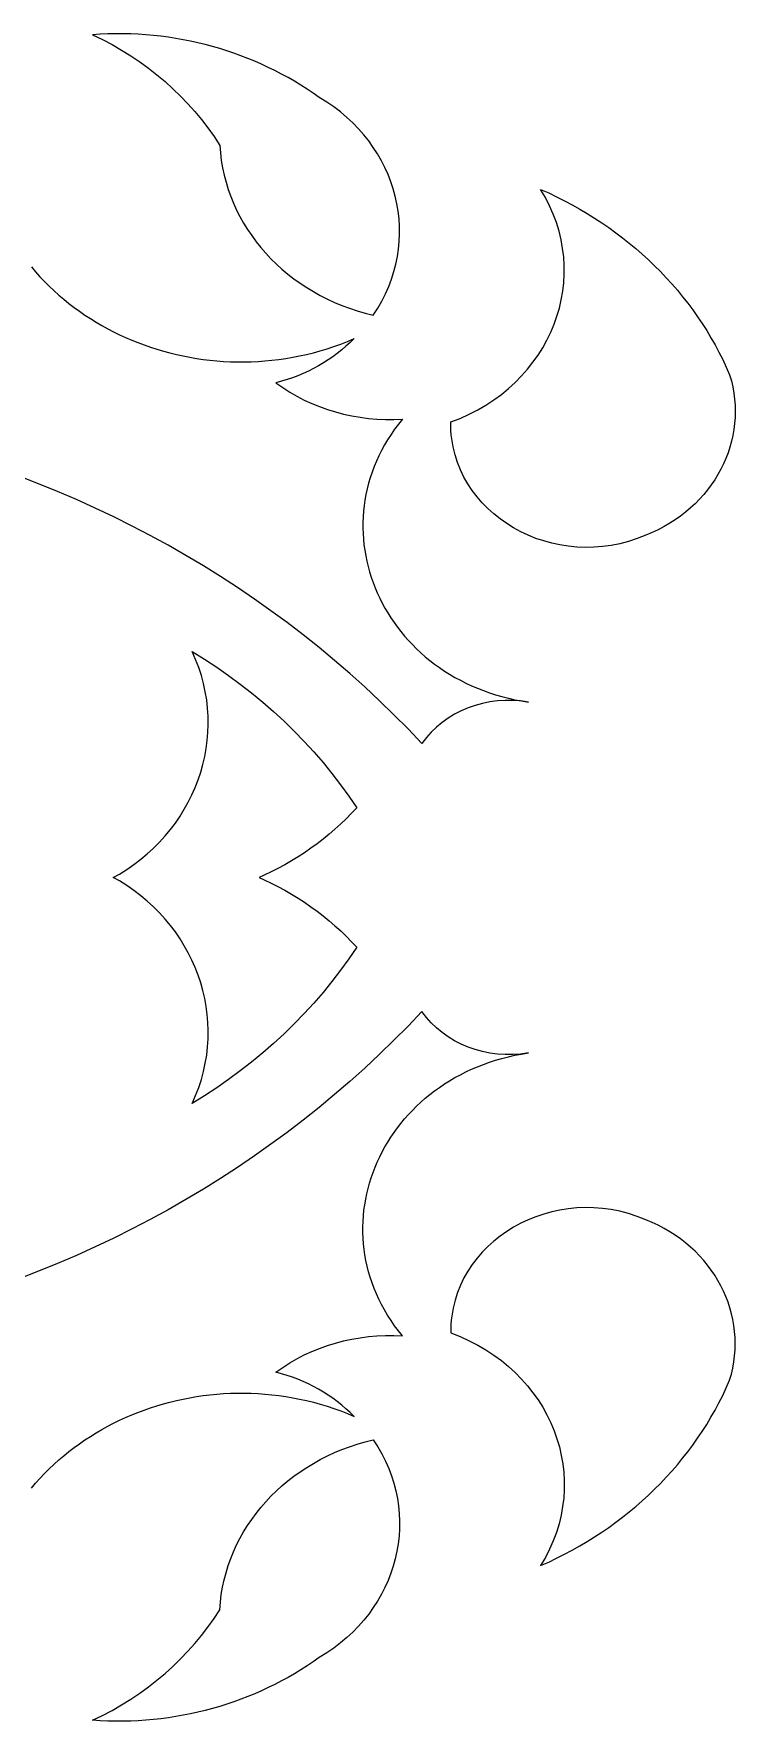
# Model space of a CAD drawing. Extents: x -3069 to -2029, y 258 to 1298.
# Drawn here: x -2126.8 to -2092.3, y 736.2 to 819.3 of the extents above; entities that cross this region are included whole.
import ezdxf

# ---------------------------------------------------------------- set-up
doc = ezdxf.new("R2010")
doc.units = 0
doc.layers.add('LAYER_1', color=18, linetype='CONTINUOUS')

msp = doc.modelspace()

# ---------------------------------------------------------------- linework, layer by layer
at = {"layer": 'LAYER_1'}
for points in [[(-2110.126, 805.43), (-2109.904, 805.773), (-2109.704, 806.123), (-2109.524, 806.478), (-2109.366, 806.837), (-2109.229, 807.201), (-2109.112, 807.568), (-2109.015, 807.937), (-2108.939, 808.309), (-2108.883, 808.682), (-2108.847, 809.056), (-2108.831, 809.43), (-2108.834, 809.803), (-2108.857, 810.175), (-2108.9, 810.546), (-2108.961, 810.913), (-2109.042, 811.278), (-2109.141, 811.639), (-2109.259, 811.995), (-2109.396, 812.346), (-2109.55, 812.691), (-2109.723, 813.029), (-2109.914, 813.361), (-2110.123, 813.684), (-2110.35, 814), (-2110.594, 814.306), (-2110.856, 814.602), (-2111.134, 814.888), (-2111.43, 815.163), (-2111.743, 815.426), (-2112.072, 815.676), (-2112.418, 815.914), (-2112.781, 816.137), (-2113.079, 816.348), (-2113.382, 816.551), (-2113.69, 816.747), (-2114.002, 816.937), (-2114.318, 817.119), (-2114.639, 817.294), (-2114.963, 817.462), (-2115.291, 817.623), (-2115.624, 817.777), (-2115.959, 817.923), (-2116.298, 818.063), (-2116.64, 818.195), (-2116.986, 818.319), (-2117.334, 818.436), (-2117.685, 818.546), (-2118.039, 818.648), (-2118.396, 818.743), (-2118.754, 818.83), (-2119.115, 818.91), (-2119.479, 818.981), (-2119.844, 819.046), (-2120.21, 819.102), (-2120.579, 819.151), (-2120.949, 819.191), (-2121.32, 819.224), (-2121.692, 819.25), (-2122.066, 819.267), (-2122.44, 819.276), (-2122.816, 819.277), (-2123.191, 819.27), (-2123.568, 819.255), (-2123.944, 819.232), (-2123.457, 818.995), (-2122.981, 818.743), (-2122.516, 818.475), (-2122.063, 818.193), (-2121.622, 817.897), (-2121.193, 817.586), (-2120.778, 817.262), (-2120.375, 816.925), (-2119.987, 816.574), (-2119.612, 816.211), (-2119.252, 815.836), (-2118.907, 815.448), (-2118.576, 815.049), (-2118.262, 814.639), (-2117.964, 814.217), (-2117.682, 813.785), (-2117.652, 813.413), (-2117.606, 813.045), (-2117.544, 812.68), (-2117.466, 812.321), (-2117.373, 811.966), (-2117.265, 811.616), (-2117.142, 811.272), (-2117.004, 810.933), (-2116.852, 810.601), (-2116.686, 810.275), (-2116.507, 809.957), (-2116.314, 809.645), (-2116.109, 809.341), (-2115.89, 809.044), (-2115.659, 808.756), (-2115.416, 808.477), (-2115.162, 808.206), (-2114.895, 807.944), (-2114.618, 807.692), (-2114.329, 807.45), (-2114.03, 807.218), (-2113.721, 806.996), (-2113.402, 806.785), (-2113.072, 806.586), (-2112.734, 806.397), (-2112.386, 806.221), (-2112.03, 806.057), (-2111.665, 805.905), (-2111.292, 805.766), (-2110.911, 805.64), (-2110.522, 805.528)], [(-2096.716, 794.598), (-2097.138, 794.43), (-2097.563, 794.29), (-2097.99, 794.177), (-2098.417, 794.092), (-2098.845, 794.034), (-2099.271, 794.001), (-2099.694, 793.993), (-2100.114, 794.011), (-2100.53, 794.052), (-2100.939, 794.116), (-2101.342, 794.203), (-2101.737, 794.313), (-2102.124, 794.443), (-2102.5, 794.595), (-2102.865, 794.767), (-2103.217, 794.958), (-2103.557, 795.169), (-2103.882, 795.397), (-2104.191, 795.643), (-2104.484, 795.907), (-2104.76, 796.187), (-2105.016, 796.482), (-2105.253, 796.793), (-2105.469, 797.118), (-2105.663, 797.458), (-2105.834, 797.81), (-2105.981, 798.175), (-2106.102, 798.552), (-2106.197, 798.941), (-2106.265, 799.34), (-2106.288, 799.544), (-2106.304, 799.75), (-2106.313, 799.958), (-2106.314, 800.169), (-2105.854, 800.348), (-2105.411, 800.547), (-2104.986, 800.765), (-2104.579, 801.003), (-2104.19, 801.257), (-2103.821, 801.529), (-2103.47, 801.817), (-2103.139, 802.119), (-2102.827, 802.436), (-2102.536, 802.766), (-2102.264, 803.108), (-2102.014, 803.462), (-2101.785, 803.827), (-2101.577, 804.201), (-2101.391, 804.584), (-2101.227, 804.976), (-2101.086, 805.374), (-2100.967, 805.779), (-2100.872, 806.189), (-2100.8, 806.604), (-2100.752, 807.023), (-2100.728, 807.444), (-2100.728, 807.867), (-2100.753, 808.292), (-2100.804, 808.716), (-2100.88, 809.14), (-2100.981, 809.562), (-2101.109, 809.982), (-2101.264, 810.398), (-2101.445, 810.811), (-2101.653, 811.218), (-2101.889, 811.619), (-2101.492, 811.441), (-2101.101, 811.255), (-2100.715, 811.061), (-2100.336, 810.858), (-2099.962, 810.648), (-2099.594, 810.431), (-2099.233, 810.206), (-2098.878, 809.974), (-2098.529, 809.734), (-2098.187, 809.487), (-2097.852, 809.233), (-2097.524, 808.972), (-2097.202, 808.705), (-2096.888, 808.431), (-2096.581, 808.15), (-2096.281, 807.863), (-2095.989, 807.569), (-2095.704, 807.27), (-2095.427, 806.964), (-2095.158, 806.652), (-2094.897, 806.335), (-2094.644, 806.012), (-2094.399, 805.683), (-2094.163, 805.349), (-2093.935, 805.01), (-2093.715, 804.665), (-2093.505, 804.315), (-2093.303, 803.961), (-2093.11, 803.601), (-2092.926, 803.237), (-2092.751, 802.868), (-2092.586, 802.495), (-2092.5, 802.194), (-2092.431, 801.893), (-2092.377, 801.591), (-2092.339, 801.29), (-2092.316, 800.99), (-2092.308, 800.69), (-2092.316, 800.392), (-2092.338, 800.095), (-2092.374, 799.801), (-2092.425, 799.51), (-2092.489, 799.221), (-2092.568, 798.936), (-2092.66, 798.655), (-2092.766, 798.379), (-2092.885, 798.107), (-2093.016, 797.84), (-2093.161, 797.578), (-2093.318, 797.323), (-2093.488, 797.074), (-2093.669, 796.831), (-2093.863, 796.596), (-2094.068, 796.368), (-2094.284, 796.149), (-2094.512, 795.937), (-2094.751, 795.735), (-2095.001, 795.542), (-2095.262, 795.358), (-2095.532, 795.184), (-2095.814, 795.021), (-2096.105, 794.869), (-2096.405, 794.728)], [(-2122.922, 777.751), (-2122.62, 777.921), (-2122.256, 778.15), (-2121.905, 778.392), (-2121.569, 778.648), (-2121.248, 778.916), (-2120.941, 779.197), (-2120.649, 779.49), (-2120.373, 779.794), (-2120.112, 780.108), (-2119.867, 780.433), (-2119.638, 780.766), (-2119.426, 781.109), (-2119.23, 781.459), (-2119.051, 781.817), (-2118.889, 782.182), (-2118.745, 782.554), (-2118.618, 782.931), (-2118.51, 783.314), (-2118.42, 783.701), (-2118.349, 784.092), (-2118.296, 784.486), (-2118.262, 784.883), (-2118.248, 785.283), (-2118.254, 785.684), (-2118.28, 786.086), (-2118.325, 786.488), (-2118.392, 786.89), (-2118.479, 787.292), (-2118.587, 787.692), (-2118.717, 788.09), (-2118.868, 788.486), (-2119.041, 788.878), (-2118.429, 788.498), (-2117.831, 788.103), (-2117.245, 787.693), (-2116.672, 787.269), (-2116.113, 786.832), (-2115.567, 786.38), (-2115.035, 785.916), (-2114.518, 785.439), (-2114.016, 784.948), (-2113.528, 784.446), (-2113.055, 783.931), (-2112.598, 783.404), (-2112.157, 782.866), (-2111.732, 782.316), (-2111.323, 781.755), (-2110.931, 781.184), (-2111.19, 780.911), (-2111.457, 780.644), (-2111.73, 780.384), (-2112.011, 780.13), (-2112.298, 779.883), (-2112.592, 779.644), (-2112.892, 779.412), (-2113.198, 779.188), (-2113.51, 778.972), (-2113.828, 778.764), (-2114.152, 778.565), (-2114.481, 778.375), (-2114.815, 778.193), (-2115.154, 778.022), (-2115.499, 777.86), (-2115.749, 777.751), (-2115.499, 777.642), (-2115.154, 777.48), (-2114.815, 777.308), (-2114.481, 777.127), (-2114.152, 776.937), (-2113.828, 776.738), (-2113.51, 776.53), (-2113.198, 776.314), (-2112.892, 776.09), (-2112.592, 775.858), (-2112.298, 775.618), (-2112.011, 775.372), (-2111.73, 775.118), (-2111.457, 774.858), (-2111.19, 774.591), (-2110.931, 774.318), (-2111.323, 773.746), (-2111.732, 773.185), (-2112.157, 772.636), (-2112.598, 772.097), (-2113.055, 771.571), (-2113.528, 771.056), (-2114.016, 770.553), (-2114.518, 770.063), (-2115.035, 769.586), (-2115.567, 769.121), (-2116.113, 768.67), (-2116.672, 768.233), (-2117.245, 767.809), (-2117.831, 767.399), (-2118.429, 767.004), (-2119.041, 766.623), (-2118.868, 767.016), (-2118.717, 767.412), (-2118.587, 767.81), (-2118.479, 768.21), (-2118.392, 768.611), (-2118.325, 769.014), (-2118.28, 769.416), (-2118.254, 769.818), (-2118.248, 770.219), (-2118.262, 770.619), (-2118.296, 771.016), (-2118.349, 771.41), (-2118.42, 771.801), (-2118.51, 772.188), (-2118.618, 772.571), (-2118.745, 772.948), (-2118.889, 773.319), (-2119.051, 773.684), (-2119.23, 774.042), (-2119.426, 774.393), (-2119.638, 774.735), (-2119.867, 775.069), (-2120.112, 775.393), (-2120.373, 775.708), (-2120.649, 776.012), (-2120.941, 776.304), (-2121.248, 776.585), (-2121.569, 776.854), (-2121.905, 777.11), (-2122.256, 777.352), (-2122.62, 777.58)], [(-2096.716, 760.904), (-2097.138, 761.072), (-2097.563, 761.212), (-2097.99, 761.324), (-2098.417, 761.409), (-2098.845, 761.468), (-2099.271, 761.501), (-2099.694, 761.508), (-2100.114, 761.491), (-2100.53, 761.45), (-2100.939, 761.386), (-2101.342, 761.298), (-2101.737, 761.189), (-2102.124, 761.058), (-2102.5, 760.907), (-2102.865, 760.735), (-2103.217, 760.544), (-2103.557, 760.333), (-2103.882, 760.105), (-2104.191, 759.858), (-2104.484, 759.595), (-2104.76, 759.315), (-2105.016, 759.019), (-2105.253, 758.709), (-2105.469, 758.383), (-2105.663, 758.044), (-2105.834, 757.692), (-2105.981, 757.326), (-2106.102, 756.949), (-2106.197, 756.561), (-2106.265, 756.161), (-2106.288, 755.958), (-2106.304, 755.752), (-2106.313, 755.544), (-2106.314, 755.333), (-2105.854, 755.154), (-2105.411, 754.955), (-2104.986, 754.736), (-2104.579, 754.499), (-2104.19, 754.244), (-2103.821, 753.973), (-2103.47, 753.685), (-2103.139, 753.383), (-2102.827, 753.066), (-2102.536, 752.736), (-2102.264, 752.394), (-2102.014, 752.04), (-2101.785, 751.675), (-2101.577, 751.301), (-2101.391, 750.917), (-2101.227, 750.526), (-2101.086, 750.127), (-2100.967, 749.723), (-2100.872, 749.312), (-2100.8, 748.897), (-2100.752, 748.479), (-2100.728, 748.058), (-2100.728, 747.634), (-2100.753, 747.21), (-2100.804, 746.786), (-2100.88, 746.362), (-2100.981, 745.94), (-2101.109, 745.52), (-2101.264, 745.103), (-2101.445, 744.691), (-2101.653, 744.284), (-2101.889, 743.883), (-2101.492, 744.061), (-2101.101, 744.247), (-2100.715, 744.441), (-2100.336, 744.643), (-2099.962, 744.853), (-2099.594, 745.071), (-2099.233, 745.296), (-2098.878, 745.528), (-2098.529, 745.768), (-2098.187, 746.015), (-2097.852, 746.269), (-2097.524, 746.529), (-2097.202, 746.797), (-2096.888, 747.071), (-2096.581, 747.352), (-2096.281, 747.639), (-2095.989, 747.932), (-2095.704, 748.232), (-2095.427, 748.538), (-2095.158, 748.849), (-2094.897, 749.167), (-2094.644, 749.49), (-2094.399, 749.818), (-2094.163, 750.153), (-2093.935, 750.492), (-2093.715, 750.837), (-2093.505, 751.186), (-2093.303, 751.541), (-2093.11, 751.901), (-2092.926, 752.265), (-2092.751, 752.634), (-2092.586, 753.007), (-2092.5, 753.308), (-2092.431, 753.609), (-2092.377, 753.91), (-2092.339, 754.212), (-2092.316, 754.512), (-2092.308, 754.812), (-2092.316, 755.11), (-2092.338, 755.406), (-2092.374, 755.7), (-2092.425, 755.992), (-2092.489, 756.28), (-2092.568, 756.565), (-2092.66, 756.846), (-2092.766, 757.123), (-2092.885, 757.395), (-2093.016, 757.662), (-2093.161, 757.923), (-2093.318, 758.179), (-2093.488, 758.428), (-2093.669, 758.67), (-2093.863, 758.906), (-2094.068, 759.133), (-2094.284, 759.353), (-2094.512, 759.564), (-2094.751, 759.767), (-2095.001, 759.96), (-2095.262, 760.144), (-2095.532, 760.317), (-2095.814, 760.481), (-2096.105, 760.633), (-2096.405, 760.774)], [(-2110.126, 750.072), (-2109.904, 749.729), (-2109.704, 749.379), (-2109.524, 749.024), (-2109.366, 748.665), (-2109.229, 748.301), (-2109.112, 747.934), (-2109.015, 747.564), (-2108.939, 747.193), (-2108.883, 746.82), (-2108.847, 746.446), (-2108.831, 746.072), (-2108.834, 745.698), (-2108.857, 745.326), (-2108.9, 744.956), (-2108.961, 744.588), (-2109.042, 744.224), (-2109.141, 743.863), (-2109.259, 743.507), (-2109.396, 743.156), (-2109.55, 742.811), (-2109.723, 742.472), (-2109.914, 742.141), (-2110.123, 741.817), (-2110.35, 741.502), (-2110.594, 741.196), (-2110.856, 740.9), (-2111.134, 740.614), (-2111.43, 740.339), (-2111.743, 740.076), (-2112.072, 739.826), (-2112.418, 739.588), (-2112.781, 739.364), (-2113.079, 739.154), (-2113.382, 738.951), (-2113.69, 738.754), (-2114.002, 738.565), (-2114.318, 738.383), (-2114.639, 738.208), (-2114.963, 738.039), (-2115.291, 737.879), (-2115.624, 737.725), (-2115.959, 737.578), (-2116.298, 737.439), (-2116.64, 737.307), (-2116.986, 737.183), (-2117.334, 737.065), (-2117.685, 736.956), (-2118.039, 736.854), (-2118.396, 736.759), (-2118.754, 736.672), (-2119.115, 736.592), (-2119.479, 736.52), (-2119.844, 736.456), (-2120.21, 736.4), (-2120.579, 736.351), (-2120.949, 736.31), (-2121.32, 736.277), (-2121.692, 736.252), (-2122.066, 736.235), (-2122.44, 736.226), (-2122.816, 736.225), (-2123.191, 736.231), (-2123.568, 736.246), (-2123.944, 736.27), (-2123.457, 736.507), (-2122.981, 736.759), (-2122.516, 737.026), (-2122.063, 737.308), (-2121.622, 737.605), (-2121.193, 737.915), (-2120.778, 738.239), (-2120.375, 738.577), (-2119.987, 738.927), (-2119.612, 739.291), (-2119.252, 739.666), (-2118.907, 740.054), (-2118.576, 740.453), (-2118.262, 740.863), (-2117.964, 741.284), (-2117.682, 741.716), (-2117.652, 742.089), (-2117.606, 742.457), (-2117.544, 742.821), (-2117.466, 743.181), (-2117.373, 743.536), (-2117.265, 743.886), (-2117.142, 744.23), (-2117.004, 744.568), (-2116.852, 744.901), (-2116.686, 745.226), (-2116.507, 745.545), (-2116.314, 745.857), (-2116.109, 746.161), (-2115.89, 746.457), (-2115.659, 746.745), (-2115.416, 747.025), (-2115.162, 747.296), (-2114.895, 747.557), (-2114.618, 747.81), (-2114.329, 748.052), (-2114.03, 748.284), (-2113.721, 748.506), (-2113.402, 748.716), (-2113.072, 748.916), (-2112.734, 749.104), (-2112.386, 749.281), (-2112.03, 749.445), (-2111.665, 749.597), (-2111.292, 749.735), (-2110.911, 749.861), (-2110.522, 749.974)]]:
    msp.add_lwpolyline(points, close=True, dxfattribs=at)
for points in [[(-2126.955, 807.809), (-2126.745, 807.562), (-2126.529, 807.321), (-2126.306, 807.087), (-2126.077, 806.858), (-2125.842, 806.635), (-2125.601, 806.419), (-2125.355, 806.209), (-2125.103, 806.005), (-2124.845, 805.808), (-2124.583, 805.617), (-2124.315, 805.433), (-2124.043, 805.255), (-2123.765, 805.083), (-2123.484, 804.919), (-2123.198, 804.761), (-2122.907, 804.61), (-2122.613, 804.466), (-2122.315, 804.329), (-2122.013, 804.199), (-2121.708, 804.076), (-2121.399, 803.96), (-2121.087, 803.852), (-2120.772, 803.751), (-2120.454, 803.657), (-2120.133, 803.57), (-2119.81, 803.491), (-2119.485, 803.42), (-2119.157, 803.356), (-2118.827, 803.3), (-2118.496, 803.251), (-2118.163, 803.21), (-2117.828, 803.178), (-2117.492, 803.153), (-2117.154, 803.136), (-2116.816, 803.127), (-2116.477, 803.126), (-2116.137, 803.134), (-2115.796, 803.15), (-2115.456, 803.174), (-2115.115, 803.206), (-2114.774, 803.247), (-2114.433, 803.297), (-2114.092, 803.355), (-2113.752, 803.422), (-2113.412, 803.497), (-2113.074, 803.581), (-2112.736, 803.674), (-2112.399, 803.776), (-2112.064, 803.887), (-2111.73, 804.007), (-2111.398, 804.136), (-2111.068, 804.274), (-2111.264, 804.082), (-2111.468, 803.896), (-2111.678, 803.718), (-2111.895, 803.547), (-2112.118, 803.383), (-2112.347, 803.226), (-2112.582, 803.077), (-2112.822, 802.936), (-2113.068, 802.802), (-2113.318, 802.676), (-2113.574, 802.559), (-2113.834, 802.449), (-2114.099, 802.348), (-2114.368, 802.255), (-2114.641, 802.171), (-2114.917, 802.095), (-2114.583, 801.861), (-2114.239, 801.641), (-2113.884, 801.438), (-2113.521, 801.25), (-2113.149, 801.079), (-2112.769, 800.924), (-2112.382, 800.785), (-2111.988, 800.664), (-2111.589, 800.559), (-2111.184, 800.471), (-2110.775, 800.4), (-2110.362, 800.347), (-2109.946, 800.312), (-2109.527, 800.294), (-2109.107, 800.294), (-2108.685, 800.313), (-2108.885, 800.064), (-2109.073, 799.811), (-2109.25, 799.556), (-2109.417, 799.298), (-2109.572, 799.037), (-2109.716, 798.774), (-2109.849, 798.508), (-2109.972, 798.241), (-2110.084, 797.971), (-2110.185, 797.701), (-2110.276, 797.428), (-2110.356, 797.155), (-2110.426, 796.881), (-2110.486, 796.606), (-2110.536, 796.33), (-2110.576, 796.054), (-2110.606, 795.778), (-2110.626, 795.501), (-2110.637, 795.225), (-2110.637, 794.95), (-2110.628, 794.675), (-2110.61, 794.401), (-2110.582, 794.128), (-2110.545, 793.857), (-2110.499, 793.587), (-2110.444, 793.318), (-2110.379, 793.052), (-2110.306, 792.787), (-2110.224, 792.525), (-2110.133, 792.265), (-2110.034, 792.009), (-2109.926, 791.755), (-2109.809, 791.504), (-2109.684, 791.256), (-2109.551, 791.012), (-2109.41, 790.772), (-2109.26, 790.535), (-2109.103, 790.303), (-2108.937, 790.075), (-2108.764, 789.852), (-2108.583, 789.633), (-2108.394, 789.419), (-2108.198, 789.211), (-2107.994, 789.008), (-2107.783, 788.81), (-2107.565, 788.618), (-2107.339, 788.432), (-2107.106, 788.253), (-2106.867, 788.08), (-2106.62, 787.913), (-2106.366, 787.753), (-2106.106, 787.6), (-2105.839, 787.455), (-2105.566, 787.316), (-2105.286, 787.186), (-2105, 787.063), (-2104.707, 786.948), (-2104.408, 786.842), (-2104.104, 786.743), (-2103.793, 786.654), (-2103.476, 786.573), (-2103.153, 786.502), (-2102.825, 786.439), (-2102.491, 786.387), (-2102.874, 786.44), (-2103.256, 786.467), (-2103.637, 786.468), (-2104.013, 786.443), (-2104.385, 786.393), (-2104.751, 786.318), (-2105.108, 786.22), (-2105.457, 786.097), (-2105.794, 785.952), (-2106.119, 785.785), (-2106.431, 785.596), (-2106.727, 785.386), (-2107.007, 785.155), (-2107.269, 784.904), (-2107.511, 784.633), (-2107.732, 784.344), (-2108.413, 785.061), (-2109.108, 785.764), (-2109.817, 786.453), (-2110.54, 787.129), (-2111.277, 787.79), (-2112.028, 788.438), (-2112.792, 789.071), (-2113.569, 789.689), (-2114.358, 790.293), (-2115.161, 790.883), (-2115.975, 791.457), (-2116.801, 792.016), (-2117.639, 792.56), (-2118.489, 793.089), (-2119.349, 793.602), (-2120.221, 794.1), (-2121.103, 794.582), (-2121.996, 795.048), (-2122.898, 795.497), (-2123.811, 795.931), (-2124.733, 796.348), (-2125.665, 796.749), (-2126.605, 797.133), (-2127.555, 797.501)], [(-2126.955, 747.693), (-2126.745, 747.94), (-2126.529, 748.18), (-2126.306, 748.415), (-2126.077, 748.644), (-2125.842, 748.866), (-2125.601, 749.083), (-2125.355, 749.293), (-2125.103, 749.496), (-2124.845, 749.694), (-2124.583, 749.885), (-2124.315, 750.069), (-2124.043, 750.247), (-2123.765, 750.418), (-2123.484, 750.583), (-2123.198, 750.741), (-2122.907, 750.891), (-2122.613, 751.035), (-2122.315, 751.172), (-2122.013, 751.303), (-2121.708, 751.425), (-2121.399, 751.541), (-2121.087, 751.65), (-2120.772, 751.751), (-2120.454, 751.845), (-2120.133, 751.932), (-2119.81, 752.011), (-2119.485, 752.082), (-2119.157, 752.146), (-2118.827, 752.202), (-2118.496, 752.251), (-2118.163, 752.291), (-2117.828, 752.324), (-2117.492, 752.349), (-2117.154, 752.366), (-2116.816, 752.375), (-2116.477, 752.375), (-2116.137, 752.368), (-2115.796, 752.352), (-2115.456, 752.328), (-2115.115, 752.295), (-2114.774, 752.254), (-2114.433, 752.205), (-2114.092, 752.147), (-2113.752, 752.08), (-2113.412, 752.005), (-2113.074, 751.921), (-2112.736, 751.828), (-2112.399, 751.726), (-2112.064, 751.615), (-2111.73, 751.495), (-2111.398, 751.366), (-2111.068, 751.228), (-2111.264, 751.42), (-2111.468, 751.605), (-2111.678, 751.784), (-2111.895, 751.955), (-2112.118, 752.119), (-2112.347, 752.276), (-2112.582, 752.425), (-2112.822, 752.566), (-2113.068, 752.7), (-2113.318, 752.826), (-2113.574, 752.943), (-2113.834, 753.053), (-2114.099, 753.154), (-2114.368, 753.247), (-2114.641, 753.331), (-2114.917, 753.406), (-2114.583, 753.641), (-2114.239, 753.86), (-2113.884, 754.064), (-2113.521, 754.251), (-2113.149, 754.423), (-2112.769, 754.578), (-2112.382, 754.716), (-2111.988, 754.838), (-2111.589, 754.943), (-2111.184, 755.031), (-2110.775, 755.102), (-2110.362, 755.155), (-2109.946, 755.19), (-2109.527, 755.208), (-2109.107, 755.208), (-2108.685, 755.189), (-2108.885, 755.438), (-2109.073, 755.69), (-2109.25, 755.946), (-2109.417, 756.204), (-2109.572, 756.465), (-2109.716, 756.728), (-2109.849, 756.994), (-2109.972, 757.261), (-2110.084, 757.53), (-2110.185, 757.801), (-2110.276, 758.073), (-2110.356, 758.347), (-2110.426, 758.621), (-2110.486, 758.896), (-2110.536, 759.172), (-2110.576, 759.448), (-2110.606, 759.724), (-2110.626, 760), (-2110.637, 760.276), (-2110.637, 760.552), (-2110.628, 760.827), (-2110.61, 761.1), (-2110.582, 761.373), (-2110.545, 761.645), (-2110.499, 761.915), (-2110.444, 762.183), (-2110.379, 762.45), (-2110.306, 762.714), (-2110.224, 762.977), (-2110.133, 763.236), (-2110.034, 763.493), (-2109.926, 763.747), (-2109.809, 763.998), (-2109.684, 764.246), (-2109.551, 764.49), (-2109.41, 764.73), (-2109.26, 764.967), (-2109.103, 765.199), (-2108.937, 765.427), (-2108.764, 765.65), (-2108.583, 765.869), (-2108.394, 766.082), (-2108.198, 766.291), (-2107.994, 766.494), (-2107.783, 766.692), (-2107.565, 766.883), (-2107.339, 767.069), (-2107.106, 767.249), (-2106.867, 767.422), (-2106.62, 767.589), (-2106.366, 767.749), (-2106.106, 767.901), (-2105.839, 768.047), (-2105.566, 768.185), (-2105.286, 768.316), (-2105, 768.439), (-2104.707, 768.554), (-2104.408, 768.66), (-2104.104, 768.758), (-2103.793, 768.848), (-2103.476, 768.928), (-2103.153, 769), (-2102.825, 769.062), (-2102.491, 769.115), (-2102.874, 769.061), (-2103.256, 769.034), (-2103.637, 769.034), (-2104.013, 769.059), (-2104.385, 769.109), (-2104.751, 769.184), (-2105.108, 769.282), (-2105.457, 769.404), (-2105.794, 769.549), (-2106.119, 769.717), (-2106.431, 769.906), (-2106.727, 770.116), (-2107.007, 770.347), (-2107.269, 770.598), (-2107.511, 770.868), (-2107.732, 771.158), (-2108.413, 770.441), (-2109.108, 769.738), (-2109.817, 769.048), (-2110.54, 768.373), (-2111.277, 767.711), (-2112.028, 767.064), (-2112.792, 766.431), (-2113.569, 765.812), (-2114.358, 765.208), (-2115.161, 764.619), (-2115.975, 764.045), (-2116.801, 763.486), (-2117.639, 762.942), (-2118.489, 762.413), (-2119.349, 761.9), (-2120.221, 761.402), (-2121.103, 760.92), (-2121.996, 760.454), (-2122.898, 760.004), (-2123.811, 759.571), (-2124.733, 759.153), (-2125.665, 758.753), (-2126.605, 758.368), (-2127.555, 758.001)]]:
    msp.add_lwpolyline(points, dxfattribs=at)

doc.saveas('drawing.dxf')
